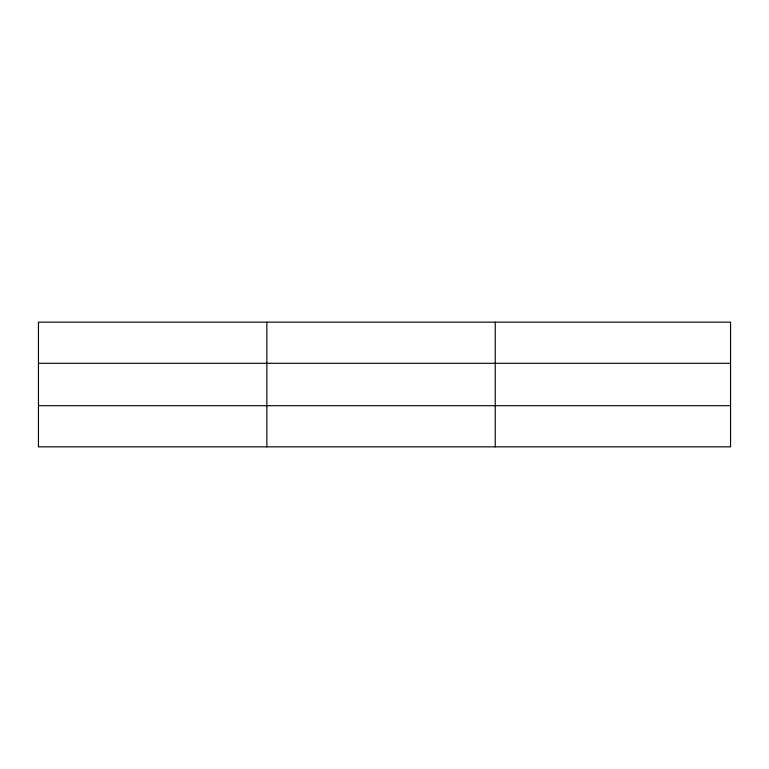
<?xml version="1.0" encoding="UTF-8"?>
<svg xmlns="http://www.w3.org/2000/svg" width="769" height="769" viewBox="0 0 769 769"><rect width="100%" height="100%" fill="white"/><g stroke="black" fill="none" stroke-linecap="round" stroke-linejoin="round"><path stroke-width="1.15" d="M266.843 446.847L266.843 322.153M495.236 446.847L495.236 322.153M38.45 363.304L730.55 363.304M38.45 405.696L730.55 405.696M730.55 426.266L730.55 446.847L38.45 446.847L38.45 322.153L730.55 322.153L730.55 426.266"/></g></svg>
